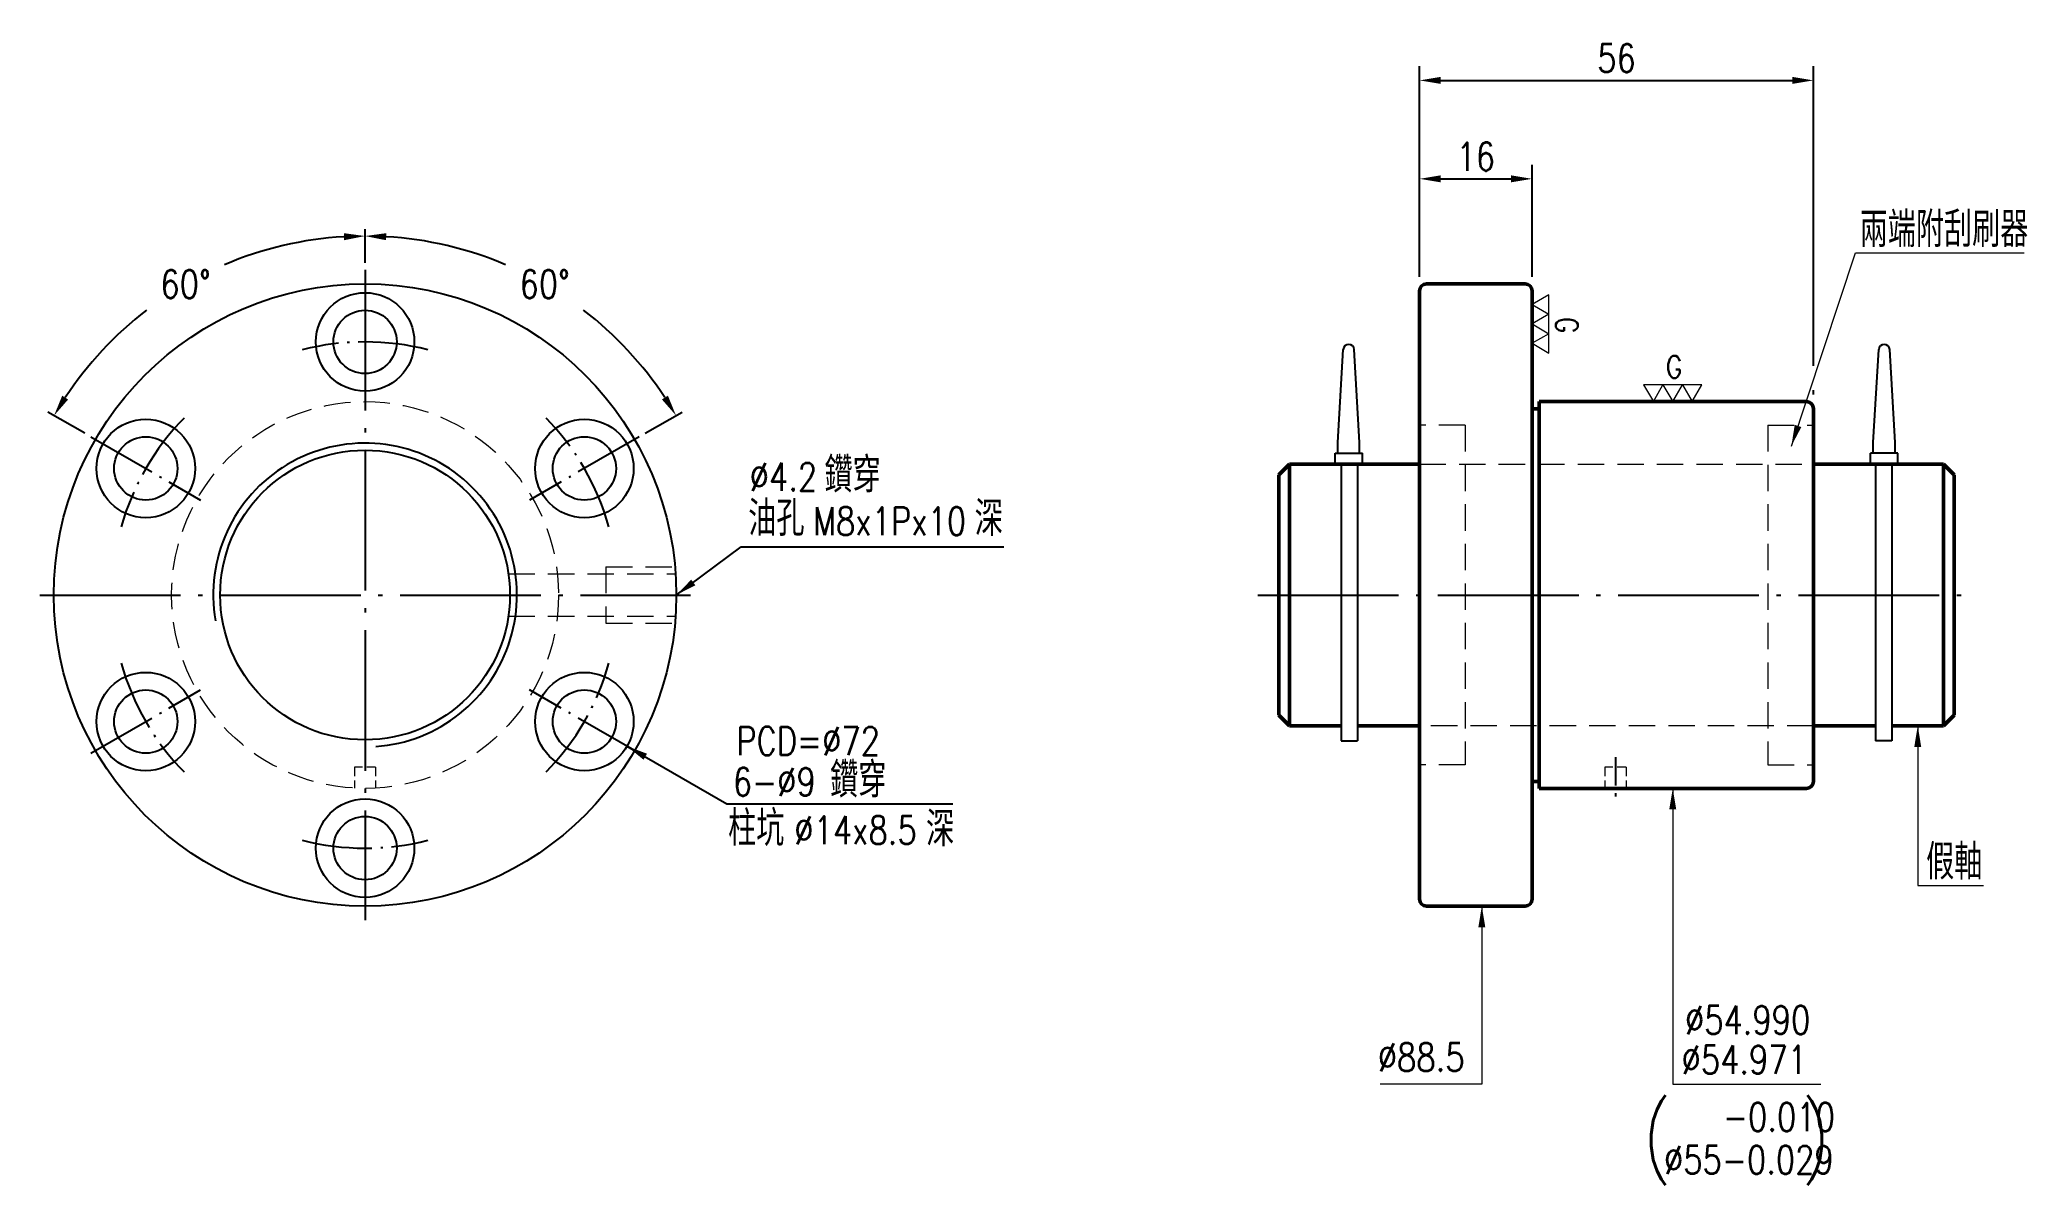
# Model space of a CAD drawing. Header units: millimetres. Extents: x 2727 to 3010, y 341 to 504.
import ezdxf
from ezdxf.enums import TextEntityAlignment as Align

# ---------------------------------------------------------------- set-up
doc = ezdxf.new("R2010")
doc.units = ezdxf.units.MM
doc.header["$LTSCALE"] = 10
doc.linetypes.add('C', pattern=[2.5625, 2, -0.25, 0.0625, -0.25])
doc.linetypes.add('HIDDEN', pattern=[0.375, 0.25, -0.125])
doc.layers.get('0').update_dxf_attribs({"linetype": 'CONTINUOUS'})
doc.layers.get('DEFPOINTS').update_dxf_attribs({"linetype": 'CONTINUOUS'})
for name, color, linetype, lineweight in [('03', 6, 'CONTINUOUS', 15), ('05', 5, 'HIDDEN', 9), ('3', 4, 'CONTINUOUS', 15), ('AM_0', 7, 'CONTINUOUS', 50)]:
    doc.layers.add(name, color=color, linetype=linetype, lineweight=lineweight)
doc.layers.add('C', color=5, linetype='C')
doc.styles.add('SIMPLEX', font='SIMPLEX.shx', dxfattribs={"width": 0.8, "height": 4, "bigfont": 'chineset.shx'})
doc.dimstyles.new('STANDARD$0', dxfattribs={"dimscale": 0, "dimtxt": 4, "dimasz": 3, "dimexe": 2, "dimexo": 2, "dimgap": 1.7, "dimtad": 1, "dimdec": 3, "dimrnd": 0.0005, "dimdsep": 46, "dimtxsty": 'SIMPLEX', "dimcen": 0.09, "dimclrd": 6, "dimclre": 6, "dimclrt": 3, "dimadec": 1, "dimazin": 2, "dimtp": -0.1, "dimtm": 0.2, "dimtfac": 1, "dimtdec": 3, "dimtmove": 2, "dimatfit": 3, "dimfxl": 0, "dimtvp": 0.790698, "dimarcsym": 0})
doc.dimstyles.new('STANDARD$2', dxfattribs={"dimscale": 0, "dimtxt": 4, "dimasz": 3, "dimexe": 2.2, "dimexo": 2.2, "dimgap": 2.2, "dimtad": 0, "dimtih": 1, "dimtoh": 1, "dimdec": 3, "dimrnd": 0.0005, "dimdsep": 46, "dimtxsty": 'SIMPLEX', "dimcen": 0.09, "dimclrd": 6, "dimclre": 6, "dimclrt": 3, "dimadec": 1, "dimazin": 2, "dimtp": -0.1, "dimtm": 0.2, "dimtfac": 1, "dimtdec": 3, "dimtmove": 2, "dimatfit": 3, "dimfxl": 0, "dimtvp": 0.790698, "dimlwd": -1, "dimlwe": -1, "dimarcsym": 0})
doc.dimstyles.new('STANDARD$7', dxfattribs={"dimscale": 0, "dimtxt": 4, "dimasz": 3, "dimexe": 1.2, "dimexo": 1.2, "dimgap": 1.2, "dimtad": 1, "dimdec": 3, "dimrnd": 0.0005, "dimdsep": 46, "dimtxsty": 'SIMPLEX', "dimcen": 0.09, "dimclrd": 6, "dimclre": 6, "dimclrt": 3, "dimadec": 1, "dimazin": 2, "dimtp": -0.1, "dimtm": 0.2, "dimtfac": 1, "dimtdec": 3, "dimtmove": 2, "dimatfit": 3, "dimfxl": 0, "dimtvp": 0.790698, "dimlwd": -1, "dimlwe": -1, "dimarcsym": 0})

# ---------------------------------------------------------------- blocks, each defined once
blk = doc.blocks.new('研磨加工')
at = {"layer": '3'}
for points in [[(-0.58, 1), (-1.73, 1), (-1.15, 0)], [(0.58, 1), (-0.58, 1), (0, 0)], [(1.73, 1), (0.58, 1), (1.15, 0)]]:
    blk.add_lwpolyline(points, close=True, dxfattribs=at)
at = {"layer": '3', "style": 'SIMPLEX', "width": 0.8}
blk.add_text('G', height=1.32, dxfattribs=at).set_placement((-0.4, 2.06), align=Align.MIDDLE_LEFT)
blk = doc.blocks.new('*D55')
at = {"color": 6, "lineweight": -2}
for p, q in [((2923.46, 470.11), (2923.46, 486.05)), ((2939.46, 470.11), (2939.46, 486.05)), ((2926.46, 484.05), (2936.46, 484.05))]:
    blk.add_line(p, q, dxfattribs=at)
at = {"color": 6}
for points in [[(2926.46, 484.55), (2926.46, 483.55), (2923.46, 484.05)], [(2936.46, 484.55), (2936.46, 483.55), (2939.46, 484.05)]]:
    blk.add_solid(points, dxfattribs=at)
at = {"layer": 'DEFPOINTS', "color": 0}
for p in [(2939.46, 484.05), (2923.46, 468.11), (2939.46, 468.11)]:
    blk.add_point(p, dxfattribs=at)
at = {"color": 3, "insert": (2931.46, 487.21), "char_height": 4, "attachment_point": 5, "style": 'SIMPLEX'}
blk.add_mtext('16', dxfattribs=at)
blk = doc.blocks.new('*D56')
at = {"color": 6, "lineweight": -2}
for p, q in [((2923.46, 470.11), (2923.46, 500.05)), ((2926.46, 498.05), (2976.46, 498.05)), ((2979.46, 457.44), (2979.46, 500.05)), ((2979.46, 453.36), (2979.46, 453.99))]:
    blk.add_line(p, q, dxfattribs=at)
at = {"color": 6}
for points in [[(2926.46, 498.55), (2926.46, 497.55), (2923.46, 498.05)], [(2976.46, 498.55), (2976.46, 497.55), (2979.46, 498.05)]]:
    blk.add_solid(points, dxfattribs=at)
at = {"layer": 'DEFPOINTS', "color": 0}
for p in [(2979.46, 498.05), (2923.46, 468.11), (2979.46, 451.36)]:
    blk.add_point(p, dxfattribs=at)
at = {"color": 3, "insert": (2951.46, 501.21), "char_height": 4, "attachment_point": 5, "style": 'SIMPLEX'}
blk.add_mtext('56', dxfattribs=at)
blk = doc.blocks.new('*D58')
at = {"color": 6}
for p, q in [((2773.54, 472.11), (2773.54, 476.91)), ((2733.7, 447.86), (2728.46, 450.88))]:
    blk.add_line(p, q, dxfattribs=at)
for start, end in [(93.3674, 113.0317), (127.4998, 146.6326)]:
    blk.add_arc((2773.54, 424.86), 51.05, start, end, dxfattribs=at)
for points in [[(2770.53, 476.32), (2770.56, 475.32), (2773.54, 475.91)], [(2731.33, 452.67), (2730.48, 453.2), (2729.33, 450.38)]]:
    blk.add_solid(points, dxfattribs=at)
at = {"layer": 'DEFPOINTS', "color": 0}
for p in [(2756.08, 472.83), (2773.54, 471.11), (2734.57, 447.36), (2750.16, 438.36), (2773.54, 378.61)]:
    blk.add_point(p, dxfattribs=at)
at = {"color": 3, "insert": (2748.02, 469.07), "char_height": 4, "attachment_point": 5, "style": 'SIMPLEX'}
blk.add_mtext('60°', dxfattribs=at)
blk = doc.blocks.new('*D59')
at = {"color": 6}
for p, q in [((2773.54, 472.11), (2773.54, 476.91)), ((2813.38, 447.86), (2818.62, 450.88))]:
    blk.add_line(p, q, dxfattribs=at)
for start, end in [(66.9683, 86.6326), (33.3674, 52.5002)]:
    blk.add_arc((2773.54, 424.86), 51.05, start, end, dxfattribs=at)
for points in [[(2776.53, 475.32), (2776.56, 476.32), (2773.54, 475.91)], [(2816.6, 453.2), (2815.75, 452.67), (2817.75, 450.38)]]:
    blk.add_solid(points, dxfattribs=at)
at = {"layer": 'DEFPOINTS', "color": 0}
for p in [(2773.54, 471.11), (2806.36, 463.97), (2812.51, 447.36), (2796.92, 438.36), (2773.54, 378.61)]:
    blk.add_point(p, dxfattribs=at)
at = {"color": 3, "insert": (2799.07, 469.07), "char_height": 4, "attachment_point": 5, "style": 'SIMPLEX'}
blk.add_mtext('60°', dxfattribs=at)

msp = doc.modelspace()

# ---------------------------------------------------------------- linework, layer by layer
for p, q in [((2911.8383, 446.5611), (2912.6152, 459.7641)), ((2914.9426, 446.5611), (2914.1656, 459.7641)), ((2987.9678, 446.5611), (2988.7448, 459.7641)), ((2991.0721, 446.5611), (2990.2951, 459.7641)), ((2911.8383, 445.009), (2911.8383, 446.5611)), ((2914.9426, 445.009), (2914.9426, 446.5611)), ((2987.9678, 445.009), (2987.9678, 446.5611)), ((2991.0721, 445.009), (2991.0721, 446.5611)), ((2911.4502, 443.4569), (2911.4502, 445.009)), ((2911.4502, 445.009), (2915.3306, 445.009)), ((2915.3306, 443.4569), (2915.3306, 445.009)), ((2987.5798, 443.4569), (2987.5798, 445.009)), ((2991.4601, 445.009), (2987.5798, 445.009)), ((2991.4601, 443.4569), (2991.4601, 445.009)), ((2911.4502, 443.4569), (2915.3306, 443.4569)), ((2912.2911, 443.4569), (2912.2911, 404.1189)), ((2914.6193, 443.4569), (2914.6193, 404.1189)), ((2991.4601, 443.4569), (2987.5798, 443.4569)), ((2988.2911, 443.4569), (2988.2911, 404.1189)), ((2990.6193, 443.4569), (2990.6193, 404.1189)), ((2912.2911, 404.1189), (2914.6193, 404.1189)), ((2990.6193, 404.1189), (2988.2911, 404.1189))]:
    msp.add_line(p, q)
for centre, radius in [((2773.5418, 424.8569), 44.25), ((2773.5418, 460.8569), 7), ((2773.5418, 460.8569), 4.5), ((2742.3649, 442.8569), 7), ((2804.7187, 442.8569), 7), ((2742.3649, 442.8569), 4.5), ((2804.7187, 442.8569), 4.5), ((2773.5418, 424.8569), 20.6), ((2742.3649, 406.8569), 7), ((2804.7187, 406.8569), 7), ((2742.3649, 406.8569), 4.5), ((2804.7187, 406.8569), 4.5), ((2773.5418, 388.8569), 7), ((2773.5418, 388.8569), 4.5)]:
    msp.add_circle(centre, radius)
for centre in [(2913.3904, 459.7268), (2989.52, 459.7268)]:
    msp.add_arc(centre, 0.7761, 2.753997, 177.246003)
at = {"color": 4}
msp.add_arc((2773.5418, 424.8569), 21.6, 274.028675, 189.762331, dxfattribs=at)
at = {"layer": '05', "ltscale": 1.5}
for p, q in [((2929.9552, 449.0069), (2923.4552, 449.0069)), ((2929.9552, 449.0069), (2929.9552, 400.7069)), ((2972.9552, 449.0069), (2979.4552, 449.0069)), ((2972.9552, 449.0069), (2972.9552, 400.7069)), ((2923.4552, 443.4569), (2979.4552, 443.4569)), ((2793.9222, 427.8569), (2817.69, 427.8569)), ((2807.7912, 428.8569), (2817.6106, 428.8569)), ((2807.7912, 428.8569), (2807.7912, 420.8569)), ((2793.9222, 421.8569), (2817.69, 421.8569)), ((2807.7912, 420.8569), (2817.6106, 420.8569)), ((2979.4552, 406.2569), (2923.4552, 406.2569)), ((2929.9552, 400.7069), (2923.4552, 400.7069)), ((2972.9552, 400.7069), (2979.4552, 400.7069))]:
    msp.add_line(p, q, dxfattribs=at)
at = {"layer": '05', "ltscale": 0.5}
for p, q in [((2775.0418, 400.3569), (2772.0418, 400.3569)), ((2772.0418, 400.3569), (2772.0418, 397.3978)), ((2775.0418, 400.3569), (2775.0418, 397.3978)), ((2952.8231, 400.3569), (2949.8231, 400.3569)), ((2949.8231, 400.3569), (2949.8231, 397.3569)), ((2952.8231, 400.3569), (2952.8231, 397.3569))]:
    msp.add_line(p, q, dxfattribs=at)
at = {"layer": '05', "ltscale": 1.5}
msp.add_circle((2773.5418, 424.8569), 27.5, dxfattribs=at)
at = {"layer": 'AM_0'}
for p, q in [((2924.4552, 469.1069), (2938.4552, 469.1069)), ((2923.4552, 468.1069), (2923.4552, 381.6069)), ((2939.4552, 468.1069), (2939.4552, 381.6069)), ((2940.4552, 452.3569), (2978.4552, 452.3569)), ((2940.4552, 452.3569), (2940.4552, 397.3569)), ((2939.4552, 451.3569), (2940.4552, 451.3569)), ((2939.4552, 451.3569), (2939.4552, 398.3569)), ((2940.4552, 451.3569), (2940.4552, 398.3569)), ((2979.4552, 451.3569), (2979.4552, 398.3569)), ((2904.9552, 443.4569), (2903.4552, 441.9569)), ((2903.4552, 441.9569), (2903.4552, 407.7569)), ((2904.9552, 443.4569), (2923.4552, 443.4569)), ((2904.9552, 443.4569), (2904.9552, 406.2569)), ((2979.4552, 443.4569), (2997.9552, 443.4569)), ((2997.9552, 443.4569), (2997.9552, 406.2569)), ((2997.9552, 443.4569), (2999.4552, 441.9569)), ((2999.4552, 441.9569), (2999.4552, 407.7569)), ((2904.9552, 406.2569), (2903.4552, 407.7569)), ((2997.9552, 406.2569), (2999.4552, 407.7569)), ((2904.9552, 406.2569), (2912.2911, 406.2569)), ((2914.6193, 406.2569), (2923.4552, 406.2569)), ((2979.4552, 406.2569), (2988.2911, 406.2569)), ((2990.6193, 406.2569), (2997.9552, 406.2569)), ((2939.4552, 398.3569), (2940.4552, 398.3569)), ((2940.4552, 397.3569), (2978.4552, 397.3569)), ((2924.4552, 380.6069), (2938.4552, 380.6069))]:
    msp.add_line(p, q, dxfattribs=at)
for centre, start, end in [((2924.4552, 468.1069), 90, 180), ((2938.4552, 468.1069), 0, 90), ((2978.4552, 451.3569), 0, 90), ((2978.4552, 398.3569), 270, 0), ((2924.4552, 381.6069), 180, 270), ((2938.4552, 381.6069), 270, 0)]:
    msp.add_arc(centre, 1, start, end, dxfattribs=at)
at = {"layer": 'C', "color": 1}
for p, q in [((2773.5418, 471.1069), (2773.5418, 378.6069)), ((2727.2918, 424.8569), (2819.7918, 424.8569)), ((2900.4552, 424.8569), (3002.4552, 424.8569))]:
    msp.add_line(p, q, dxfattribs=at)
at = {"layer": 'C', "color": 1, "ltscale": 0.5}
for p, q in [((2734.5707, 447.3569), (2750.1591, 438.3569)), ((2812.513, 447.3569), (2796.9245, 438.3569)), ((2734.5707, 402.3569), (2750.1591, 411.3569)), ((2812.513, 402.3569), (2796.9245, 411.3569))]:
    msp.add_line(p, q, dxfattribs=at)
at = {"layer": 'C', "color": 1, "ltscale": 0.2}
msp.add_line((2951.3231, 401.7814), (2951.3231, 396.1849), dxfattribs=at)
at = {"layer": 'C', "color": 1, "ltscale": 0.5}
for start, end in [(75.638488, 104.361512), (135.638488, 164.361512), (15.638488, 44.361512), (195.638488, 224.361512), (315.638488, 344.361512), (255.638488, 284.361512)]:
    msp.add_arc((2773.5418, 424.8569), 36, start, end, dxfattribs=at)

# ---------------------------------------------------------------- block references
at = {"layer": '03', "xscale": 2.400000000000091, "yscale": 2.400000000000091, "zscale": 2.4, "rotation": 270.0000000000108}
msp.add_blockref('研磨加工', (2939.4552, 463.4127), dxfattribs=at)
at = {"layer": '03', "xscale": 2.399999999999977, "yscale": 2.400000000000006, "zscale": 2.4}
msp.add_blockref('研磨加工', (2959.4552, 452.3569), dxfattribs=at)

# ---------------------------------------------------------------- texts
at = {"layer": '03', "color": 3, "style": 'SIMPLEX', "width": 0.8}
msp.add_text('假軸', height=5, dxfattribs=at).set_placement((2999.4763, 387.155), align=Align.MIDDLE)
at = {"layer": '03', "color": 3, "style": 'SIMPLEX'}
for s, insert, char_height, attachment_point in [('兩端附刮刷器', (2986.0229, 474.3326), 5, 7), ('%%C4.2', (2833.0115, 441.6642), 4, 5), ('鑽穿', (2838.8583, 439.4378), 5, 7), ('油孔', (2828.0137, 433.2594), 5, 7), ('深', (2860.2123, 433.2435), 5, 7), ('M8x1Px10', (2848.1007, 435.3719), 4, 5), ('PCD=%%C72', (2836.5327, 404.0992), 4, 5), ('鑽穿', (2839.6585, 396.0504), 5, 7), ('6-%%C9', (2831.7268, 398.2899), 4, 5), ('柱坑', (2825.1487, 389.14), 5, 7), ('%%C14x8.5', (2843.2698, 391.4163), 4, 5), ('深', (2853.2996, 389.0885), 5, 7), ('%%C54.990', (2970.1032, 364.4151), 4, 5), ('  %%C88.5', (2921.498, 359.1129), 4, 5), ('%%C54.971', (2969.6238, 358.7757), 4, 5), ('(    )', (2955.2348, 340.9069), 8.42105, 7), ('-0.010', (2974.5571, 350.6208), 4, 5), ('%%C55-0.029', (2970.275, 344.5128), 4, 5)]:
    msp.add_mtext(s, dxfattribs=dict(at, insert=insert, char_height=char_height, attachment_point=attachment_point))

# ---------------------------------------------------------------- dimensions: what is measured, and where the dimension line sits
for base, p2, picture, middle in [((2979.4552, 498.0451), (2979.4552, 451.3569), '*D56', (2951.4552, 501.2079)), ((2939.4552, 484.0451), (2939.4552, 468.1069), '*D55', (2931.4552, 487.2079))]:
    dim = msp.add_linear_dim(base=base, p1=(2923.4552, 468.1069), p2=p2, dimstyle='STANDARD$0', override={"dimscale": 1, "dimtad": 0})
    dim.commit()
    dim.dimension.update_dxf_attribs({"geometry": picture, "text_midpoint": middle})
for base, line1, line2, picture, middle in [((2756.081, 472.8302), ((2773.5418, 471.1069), (2773.5418, 378.6069)), ((2734.5707, 447.3569), (2750.1591, 438.3569)), '*D58', (2748.0157, 469.0693)), ((2806.3575, 463.965), ((2812.513, 447.3569), (2796.9245, 438.3569)), ((2773.5418, 471.1069), (2773.5418, 378.6069)), '*D59', (2799.0679, 469.0693))]:
    dim = msp.add_angular_dim_2l(base=base, line1=line1, line2=line2, dimstyle='STANDARD$2', override={"dimscale": 1, "dimexe": 1, "dimexo": 1})
    dim.commit()
    dim.dimension.update_dxf_attribs({"geometry": picture, "text_midpoint": middle})

# ---------------------------------------------------------------- leaders
for points in [[(2817.7918, 424.8569), (2827.0292, 431.6898), (2864.3614, 431.6898)], [(2810.7809, 403.3569), (2824.9571, 395.1722), (2857.089, 395.1722)]]:
    msp.add_leader(points, dimstyle='STANDARD$7', override={"dimscale": 1, "dimgap": 1.2, "dimtad": 0})
at = {"layer": '03'}
for points in [[(2976.3194, 446.0478), (2985.4414, 473.524), (3009.424, 473.524)], [(2994.2872, 406.2569), (2994.2872, 383.5191), (3003.6246, 383.5191)], [(2959.4552, 397.3569), (2959.4552, 355.3081), (2980.5108, 355.3081)], [(2932.3106, 380.6069), (2932.3106, 355.3081), (2917.8709, 355.3081)]]:
    msp.add_leader(points, dimstyle='STANDARD$7', override={"dimscale": 1, "dimgap": 1.2, "dimtad": 0}, dxfattribs=at)

doc.saveas('drawing.dxf')
